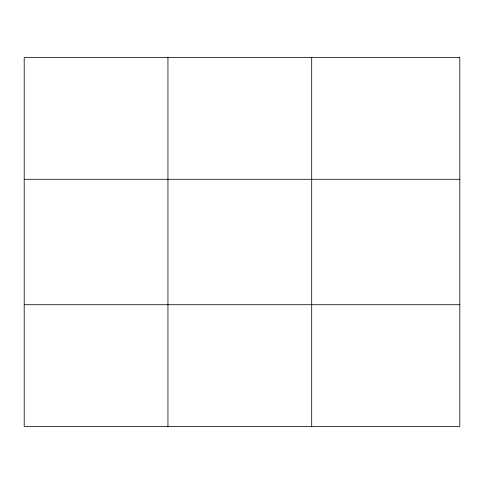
<?xml version="1.0" encoding="UTF-8"?>
<svg xmlns="http://www.w3.org/2000/svg" width="484" height="484" viewBox="0 0 484 484"><rect width="100%" height="100%" fill="white"/><g stroke="black" fill="none" stroke-linecap="round" stroke-linejoin="round"><path stroke-width="0.73" d="M167.948 57.56L167.948 426.44M311.696 57.56L311.696 426.44M24.2 179.292L459.8 179.292M24.2 304.708L459.8 304.708M459.8 57.56L459.8 426.44L24.2 426.44L24.2 57.56L459.8 57.56"/></g></svg>
